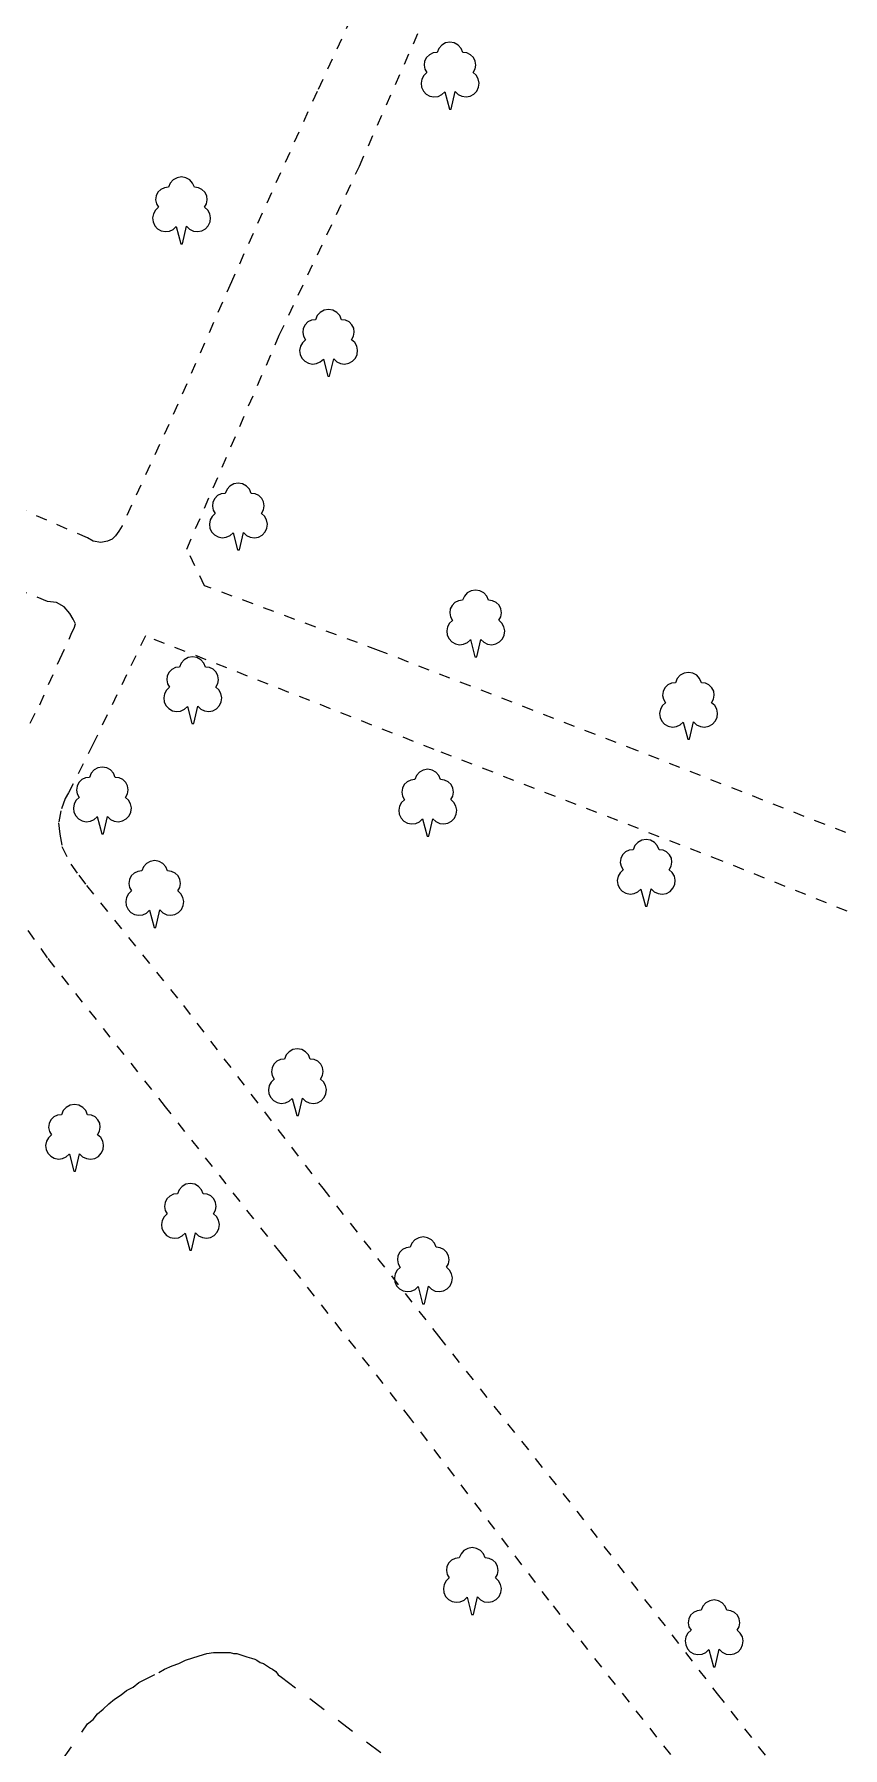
# Model space of a CAD drawing. Extents: x 428500 to 429165, y 435000 to 435500.
# Drawn here: x 428840.4 to 428876.6, y 435162.1 to 435239 of the extents above; entities that cross this region are included whole.
import ezdxf

# ---------------------------------------------------------------- set-up
doc = ezdxf.new("R2010")
doc.units = 0
doc.linetypes.add('DASHEDLINE', pattern=[1, 0.5, -0.5])
doc.linetypes.add('LANDFORM', pattern=[1.6, 0.8, -0.8])
doc.layers.get('0').update_dxf_attribs({"color": 222})
for name, color, linetype in [('os_Block', 7, 'Continuous'), ('OS_LINE - Bottom Of Slope', 8, 'LANDFORM'), ('OS_LINE - Edge', 8, 'DASHEDLINE'), ('OS_PT - Vegetation', 8, 'Continuous')]:
    doc.layers.add(name, color=color, linetype=linetype)

# ---------------------------------------------------------------- blocks, each defined once
blk = doc.blocks.new('positionedNonconiferousTreeSymbol_#669966')
blk.add_lwpolyline([(-1.074, 0.097), (-1.21, -0.031), (-1.299, -0.194), (-1.334, -0.377), (-1.312, -0.561), (-1.233, -0.73), (-1.106, -0.866), (-0.944, -0.957), (-0.761, -0.993), (-0.576, -0.972), (-0.407, -0.894), (-0.27, -0.768), (-0.269, -0.765), (-0.068, -1.539), (0.012, -1.539), (0.193, -0.756), (0.193, -0.756), (0.329, -0.887), (0.499, -0.969), (0.685, -0.993), (0.87, -0.959), (1.036, -0.869), (1.164, -0.731), (1.244, -0.561), (1.267, -0.374), (1.23, -0.189), (1.138, -0.025), (0.999, 0.102), (1.087, 0.259), (1.119, 0.436), (1.094, 0.615), (1.012, 0.775), (0.883, 0.901), (0.72, 0.979), (0.541, 1), (0.541, 1), (0.464, 1.184), (0.331, 1.331), (0.156, 1.427), (-0.04, 1.461), (-0.236, 1.427), (-0.411, 1.331), (-0.544, 1.184), (-0.621, 1), (-0.801, 0.978), (-0.964, 0.9), (-1.093, 0.773), (-1.175, 0.611), (-1.199, 0.431), (-1.164, 0.254), (-1.074, 0.097)])
blk = doc.blocks.new('se2835se')
at = {"layer": 'OS_LINE - Bottom Of Slope'}
blk.add_lwpolyline([(428840.65, 435160.15), (428842.75, 435163.15), (428843, 435163.35), (428843.2, 435163.6), (428843.45, 435163.8), (428843.7, 435164.05), (428843.95, 435164.25), (428844.25, 435164.45), (428844.5, 435164.65), (428844.8, 435164.8), (428845.05, 435165), (428845.95, 435165.45), (428846.2, 435165.6), (428846.55, 435165.75), (428846.85, 435165.85), (428847.15, 435166), (428847.75, 435166.2), (428848.1, 435166.3), (428848.4, 435166.35), (428849.15, 435166.35), (428849.3, 435166.3), (428849.45, 435166.3), (428849.9, 435166.15), (428850.1, 435166.1), (428850.25, 435166.05), (428850.35, 435166), (428850.5, 435165.9), (428850.65, 435165.85), (428850.95, 435165.65), (428851.05, 435165.6), (428851.2, 435165.5), (428851.3, 435165.35), (428851.45, 435165.25), (428856.3, 435161.55)], dxfattribs=at)
at = {"layer": 'OS_LINE - Edge'}
for points in [[(428857.1, 435245.15), (428853.05, 435236.45), (428849.2, 435227.9), (428846.4, 435221.5), (428844.3, 435216.95), (428844.15, 435216.7), (428844, 435216.5), (428843.85, 435216.35), (428843.65, 435216.25), (428843.35, 435216.2), (428843, 435216.25), (428842.75, 435216.4), (428839.3, 435217.9), (428834.15, 435220.2), (428832.9, 435221), (428831.7, 435221.7)], [(428930.55, 435182.1), (428921.35, 435185.65), (428896.9, 435195.2), (428886.6, 435199.2), (428877.7, 435202.8), (428867.4, 435206.85), (428855.8, 435211.35), (428848, 435214.25), (428847.2, 435215.9), (428851.35, 435225.5), (428854.95, 435233.1), (428858.65, 435241.5), (428861.45, 435247.9), (428864.35, 435254.2), (428866.9, 435259.95), (428870.05, 435267.1), (428872.55, 435272.3), (428875.9, 435278.95), (428878.95, 435285.45), (428883, 435293.7), (428887, 435302.05), (428887.656, 435303.374)], [(428839.7, 435207.2), (428840.6, 435208.9), (428841.5, 435210.95), (428842.05, 435212.15), (428842.15, 435212.35), (428842.2, 435212.55), (428842.1, 435212.75), (428841.95, 435213), (428841.7, 435213.3), (428841.35, 435213.5), (428840.95, 435213.55), (428839.2, 435214.25)], [(428880.55, 435198.15), (428871.2, 435201.9), (428858.3, 435206.9), (428845.35, 435212), (428844.5, 435210.25), (428843, 435207.15), (428841.9, 435204.95), (428841.75, 435204.7), (428841.55, 435204.15), (428841.45, 435203.6), (428841.5, 435203.1), (428841.6, 435202.55), (428842, 435201.75), (428842.35, 435201.25), (428842.7, 435200.8), (428847.05, 435195.4), (428853.3, 435187.2), (428858.5, 435180.55), (428864.7, 435172.7), (428871, 435164.5), (428877.05, 435156.75)], [(428876.35, 435152.35), (428863.45, 435168.7), (428857.25, 435176.85), (428851.45, 435184.25), (428846.25, 435190.85), (428840.95, 435197.55), (428839.95, 435198.95), (428839.55, 435198.95), (428839.3, 435198.7), (428839.1, 435198.35), (428838.75, 435197.9), (428838.55, 435197.45), (428835.85, 435191.85), (428832.75, 435185.5), (428829.25, 435177.8), (428825.1, 435169.35), (428820.7, 435159.85)]]:
    blk.add_lwpolyline(points, dxfattribs=at)
at = {"layer": 'OS_PT - Vegetation'}
for p in [(428859.05, 435237.2), (428847, 435231.15), (428853.6, 435225.2), (428849.55, 435217.4), (428860.2, 435212.6), (428847.5, 435209.6), (428869.75, 435208.9), (428843.45, 435204.65), (428858.05, 435204.55), (428867.85, 435201.4), (428845.8, 435200.45), (428852.2, 435192), (428842.2, 435189.5), (428847.4, 435185.95), (428857.85, 435183.55), (428860.05, 435169.6), (428870.9, 435167.25)]:
    blk.add_blockref('positionedNonconiferousTreeSymbol_#669966', p, dxfattribs=at)

msp = doc.modelspace()

# ---------------------------------------------------------------- block references
at = {"layer": 'os_Block'}
msp.add_blockref('se2835se', (0, 0), dxfattribs=at)

doc.saveas('drawing.dxf')
